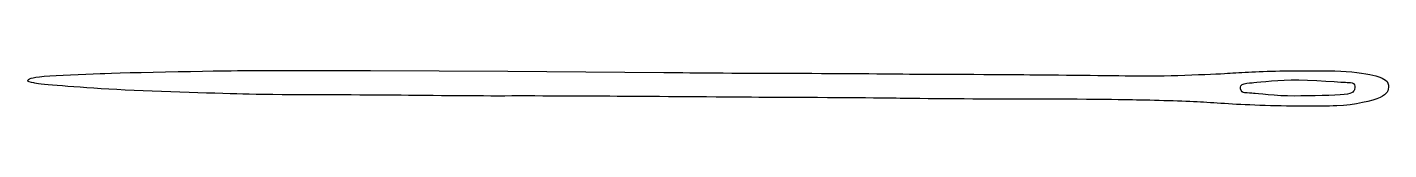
# Model space of a CAD drawing. Header units: centimetres. Extents: x -7.5 to 7.5, y -0.2 to 0.2.
import ezdxf

# ---------------------------------------------------------------- set-up
doc = ezdxf.new("R2010")
doc.units = ezdxf.units.CM
doc.header["$MEASUREMENT"] = 0
doc.layers.add('Camada 1', color=7, linetype='Continuous')

msp = doc.modelspace()

# ---------------------------------------------------------------- linework, layer by layer
at = {"layer": 'Camada 1'}
msp.add_open_spline([(-0.48347, 0.17424), (-0.48347, 0.17424), (-2.1925, 0.18702), (-2.1925, 0.18702), (-2.1925, 0.18702), (-2.1925, 0.18702), (-3.69602, 0.19509), (-3.69602, 0.19509), (-3.69602, 0.19509), (-3.69602, 0.19509), (-5.09453, 0.19586), (-5.09453, 0.19586), (-5.09453, 0.19586), (-5.09453, 0.19586), (-6.45983, 0.17234), (-6.65528, 0.16226), (-6.65528, 0.16226), (-6.85073, 0.15213), (-7.11912, 0.14175), (-7.26858, 0.13194), (-7.26858, 0.13194), (-7.4181, 0.12217), (-7.44323, 0.09995), (-7.44889, 0.086), (-7.44889, 0.086), (-7.45448, 0.07206), (-7.42064, 0.06915), (-7.38169, 0.0588), (-7.38169, 0.0588), (-7.34274, 0.04851), (-7.01286, 0.01782), (-6.55989, -0.00859), (-6.55989, -0.00859), (-6.1069, -0.03499), (-5.42697, -0.05322), (-5.09418, -0.06346), (-5.09418, -0.06346), (-4.76147, -0.07375), (-3.91149, -0.07153), (-3.57817, -0.07386), (-3.57817, -0.07386), (-3.2449, -0.07624), (-2.60157, -0.08508), (-2.22379, -0.08381), (-2.22379, -0.08381), (-1.84586, -0.08259), (-1.19517, -0.08632), (-0.85629, -0.08823), (-0.85629, -0.08823), (-0.51744, -0.09014), (0.26927, -0.09754), (0.62723, -0.09903), (0.62723, -0.09903), (0.98508, -0.10054), (1.913, -0.10549), (2.02772, -0.10863), (2.02772, -0.10863), (2.14234, -0.11178), (3.03681, -0.11943), (3.26655, -0.11778), (3.26655, -0.11778), (3.49629, -0.11613), (4.37828, -0.12146), (4.60285, -0.12585), (4.60285, -0.12585), (4.82753, -0.13019), (5.16125, -0.13815), (5.35387, -0.14845), (5.35387, -0.14845), (5.54641, -0.15877), (5.73622, -0.17605), (6.04205, -0.18623), (6.04205, -0.18623), (6.34793, -0.19642), (6.68909, -0.19925), (6.88366, -0.19144), (6.88366, -0.19144), (7.07813, -0.18358), (7.27749, -0.13723), (7.35748, -0.09936), (7.35748, -0.09936), (7.43741, -0.06152), (7.45292, -0.02996), (7.449, 0.03375), (7.449, 0.03375), (7.44503, 0.09741), (7.36947, 0.11715), (7.30967, 0.13591), (7.30967, 0.13591), (7.24053, 0.15771), (7.09303, 0.1802), (6.92645, 0.18811), (6.92645, 0.18811), (6.75989, 0.19602), (6.57836, 0.19375), (6.31053, 0.19129), (6.31053, 0.19129), (6.04264, 0.18878), (5.83743, 0.17452), (5.68799, 0.1647), (5.68799, 0.1647), (5.53839, 0.15494), (4.93025, 0.13065), (4.67638, 0.13602), (4.67638, 0.13602), (4.42254, 0.14139), (3.79405, 0.14697), (3.45848, 0.15023), (3.45848, 0.15023), (3.12288, 0.15354), (2.22878, 0.15565), (2.02788, 0.15851), (2.02788, 0.15851), (1.82685, 0.16145), (0.89115, 0.16698), (0.63204, 0.16629), (0.63204, 0.16629), (0.37301, 0.16567), (-0.48347, 0.17424), (-0.48347, 0.17424)], degree=3, knots=[0, 0, 0, 0, 0.03225806, 0.03225806, 0.03225806, 0.03225806, 0.06451613, 0.06451613, 0.06451613, 0.06451613, 0.09677419, 0.09677419, 0.09677419, 0.09677419, 0.12903226, 0.12903226, 0.12903226, 0.12903226, 0.16129032, 0.16129032, 0.16129032, 0.16129032, 0.19354839, 0.19354839, 0.19354839, 0.19354839, 0.22580645, 0.22580645, 0.22580645, 0.22580645, 0.25806452, 0.25806452, 0.25806452, 0.25806452, 0.29032258, 0.29032258, 0.29032258, 0.29032258, 0.32258065, 0.32258065, 0.32258065, 0.32258065, 0.35483871, 0.35483871, 0.35483871, 0.35483871, 0.38709677, 0.38709677, 0.38709677, 0.38709677, 0.41935484, 0.41935484, 0.41935484, 0.41935484, 0.4516129, 0.4516129, 0.4516129, 0.4516129, 0.48387097, 0.48387097, 0.48387097, 0.48387097, 0.51612903, 0.51612903, 0.51612903, 0.51612903, 0.5483871, 0.5483871, 0.5483871, 0.5483871, 0.58064516, 0.58064516, 0.58064516, 0.58064516, 0.61290323, 0.61290323, 0.61290323, 0.61290323, 0.64516129, 0.64516129, 0.64516129, 0.64516129, 0.67741935, 0.67741935, 0.67741935, 0.67741935, 0.70967742, 0.70967742, 0.70967742, 0.70967742, 0.74193548, 0.74193548, 0.74193548, 0.74193548, 0.77419355, 0.77419355, 0.77419355, 0.77419355, 0.80645161, 0.80645161, 0.80645161, 0.80645161, 0.83870968, 0.83870968, 0.83870968, 0.83870968, 0.87096774, 0.87096774, 0.87096774, 0.87096774, 0.90322581, 0.90322581, 0.90322581, 0.90322581, 0.93548387, 0.93548387, 0.93548387, 0.93548387, 1, 1, 1, 1], dxfattribs=at)
at = {"layer": 'Camada 1', "color": 7}
msp.add_open_spline([(6.99786, 0.06481), (6.99786, 0.06481), (6.58162, 0.09529), (6.38337, 0.09169), (6.38337, 0.09169), (6.18512, 0.08809), (5.98732, 0.06539), (5.9562, 0.06179), (5.9562, 0.06179), (5.92503, 0.05814), (5.87264, 0.05504), (5.84793, 0.04073), (5.84793, 0.04073), (5.82332, 0.02636), (5.82417, 0.0017), (5.83616, -0.02198), (5.83616, -0.02198), (5.84809, -0.04571), (5.87217, -0.05275), (5.88654, -0.05048), (5.88654, -0.05048), (5.90101, -0.0482), (5.95202, -0.05535), (5.97335, -0.05585), (5.97335, -0.05585), (5.99468, -0.05635), (6.22579, -0.08495), (6.41751, -0.08405), (6.41751, -0.08405), (6.60917, -0.08326), (6.85899, -0.07884), (6.96575, -0.06799), (6.96575, -0.06799), (7.07256, -0.05714), (7.07127, -0.02695), (7.07881, -0.00835), (7.07881, -0.00835), (7.08624, 0.0102), (7.08402, 0.03811), (7.066, 0.05351), (7.066, 0.05351), (7.04794, 0.06883), (7.02247, 0.06563), (6.99786, 0.06481)], degree=3, knots=[0, 0, 0, 0, 0.08333333, 0.08333333, 0.08333333, 0.08333333, 0.16666667, 0.16666667, 0.16666667, 0.16666667, 0.25, 0.25, 0.25, 0.25, 0.33333333, 0.33333333, 0.33333333, 0.33333333, 0.41666667, 0.41666667, 0.41666667, 0.41666667, 0.5, 0.5, 0.5, 0.5, 0.58333333, 0.58333333, 0.58333333, 0.58333333, 0.66666667, 0.66666667, 0.66666667, 0.66666667, 0.75, 0.75, 0.75, 0.75, 0.83333333, 0.83333333, 0.83333333, 0.83333333, 1, 1, 1, 1], dxfattribs=at)

doc.saveas('drawing.dxf')
